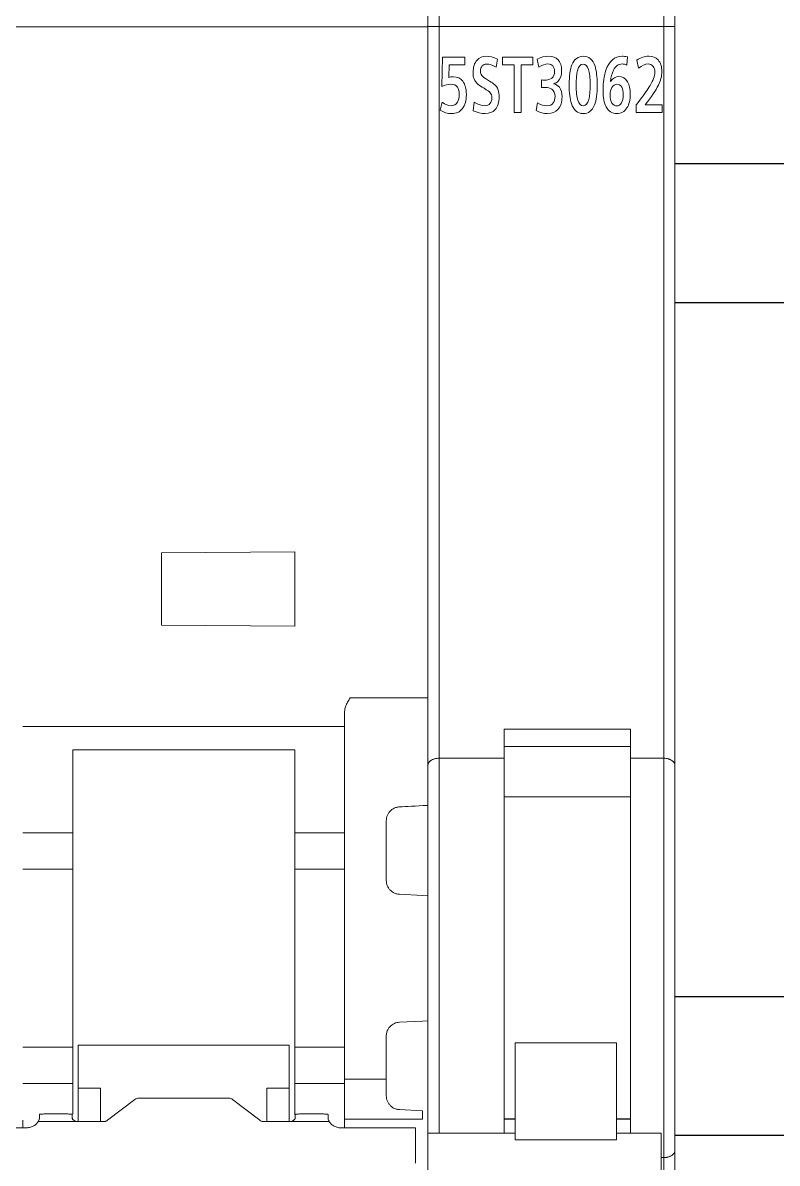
# Model space of a CAD drawing. Header units: millimetres. Extents: x 42222 to 59290, y 36233 to 38835.
# Drawn here: x 52210.99 to 52238.17, y 37395.43 to 37436.51 of the extents above; entities that cross this region are included whole.
import ezdxf

# ---------------------------------------------------------------- set-up
doc = ezdxf.new("R2010")
doc.units = ezdxf.units.MM
doc.set_wipeout_variables(frame=1)
doc.layers.add('004-PI-DIN Šina', color=3, linetype='Continuous')
doc.layers.add('SI-ORMAR-Oprema', color=30, linetype='Continuous', lineweight=5)

# ---------------------------------------------------------------- blocks, each defined once
blk = doc.blocks.new('*U138')
blk.add_lwpolyline([(540, -17.5), (540, 17.5), (0, 17.5), (0, -17.5)], close=True)
for points in [[(0, 12.5), (540, 12.5)], [(0, -12.5), (540, -12.5)]]:
    blk.add_lwpolyline(points)
blk = doc.blocks.new('5SY4206')
blk.add_wipeout([(27361.124, 37300.705), (27361.124, 37302.455), (27361.324, 37303.004), (27361.324, 37303.305), (27378.524, 37303.305), (27378.524, 37303.155), (27378.924, 37303.155), (27378.924, 37303.305), (27396.124, 37303.305), (27396.324, 37302.455), (27396.324, 37214.355), (27396.124, 37213.805), (27396.124, 37213.505), (27378.924, 37213.505), (27378.924, 37213.655), (27378.524, 37213.655), (27378.524, 37213.505), (27361.324, 37213.505), (27361.324, 37213.806), (27361.124, 37214.355)])
for p, q in [((27396.124, 37279.955), (27378.724, 37279.96)), ((27396.124, 37279.955), (27396.324, 37279.955)), ((27396.324, 37279.955), (27396.324, 37255.788)), ((27396.324, 37275.255), (27396.329, 37275.255)), ((27396.332, 37274.034), (27396.324, 37274.055)), ((27396.329, 37272.91), (27396.324, 37272.905)), ((27396.324, 37265.505), (27396.329, 37265.5)), ((27396.324, 37264.255), (27396.329, 37264.269)), ((27386.724, 37261.005), (27391.524, 37261.047)), ((27386.724, 37258.405), (27386.724, 37261.005)), ((27391.524, 37261.047), (27391.524, 37258.363)), ((27391.524, 37258.363), (27386.724, 37258.405)), ((27393.524, 37255.788), (27396.124, 37255.788)), ((27396.124, 37255.788), (27396.324, 37255.788)), ((27393.324, 37254.757), (27381.724, 37254.757)), ((27383.524, 37253.086), (27383.524, 37253.911)), ((27391.524, 37253.911), (27383.524, 37253.911)), ((27391.524, 37253.911), (27391.524, 37253.086)), ((27383.524, 37253.086), (27383.524, 37250.922)), ((27391.524, 37250.922), (27391.524, 37253.086)), ((27396.324, 37251.529), (27396.324, 37248.655)), ((27381.724, 37250.922), (27383.524, 37250.922)), ((27383.524, 37250.922), (27383.524, 37249.611)), ((27391.524, 37249.611), (27391.524, 37250.922)), ((27391.524, 37250.922), (27393.324, 37250.922)), ((27383.524, 37249.611), (27381.724, 37249.611)), ((27383.524, 37249.611), (27383.524, 37243.199)), ((27391.524, 37243.199), (27391.524, 37249.611)), ((27393.324, 37249.611), (27391.524, 37249.611)), ((27395.298, 37248.709), (27396.124, 37248.665)), ((27396.124, 37248.665), (27396.324, 37248.655)), ((27396.124, 37244.145), (27395.298, 37244.101)), ((27396.324, 37244.155), (27396.124, 37244.145)), ((27396.324, 37244.155), (27396.324, 37242.982)), ((27381.724, 37243.199), (27383.524, 37243.199)), ((27383.524, 37243.199), (27383.524, 37241.888)), ((27383.724, 37241.725), (27383.724, 37243.276)), ((27383.724, 37243.276), (27391.324, 37243.276)), ((27391.324, 37243.276), (27391.324, 37241.725)), ((27391.524, 37243.277), (27391.519, 37243.277)), ((27391.524, 37241.888), (27391.524, 37243.199)), ((27391.524, 37243.199), (27393.324, 37243.199)), ((27383.524, 37241.888), (27381.724, 37241.888)), ((27383.524, 37241.888), (27383.524, 37240.785)), ((27383.724, 37241.725), (27384.524, 37241.725)), ((27383.724, 37240.523), (27383.724, 37241.725)), ((27384.524, 37241.725), (27384.524, 37240.523)), ((27390.524, 37241.725), (27391.324, 37241.725)), ((27390.524, 37240.523), (27390.524, 37241.725)), ((27391.324, 37241.725), (27391.324, 37240.523)), ((27391.524, 37240.764), (27391.524, 37241.888)), ((27391.524, 37241.888), (27393.324, 37241.888)), ((27394.824, 37242.055), (27393.324, 37242.055)), ((27384.783, 37240.568), (27385.766, 37241.321)), ((27385.907, 37241.366), (27389.141, 37241.366)), ((27389.283, 37241.321), (27390.266, 37240.568)), ((27395.298, 37240.952), (27396.124, 37240.908)), ((27381.724, 37240.576), (27381.724, 37240.293)), ((27382.282, 37240.523), (27383.707, 37240.523)), ((27382.324, 37240.7), (27382.324, 37240.778)), ((27383.307, 37240.796), (27382.524, 37240.796)), ((27383.507, 37240.778), (27383.507, 37240.7)), ((27384.641, 37240.523), (27383.707, 37240.523)), ((27391.341, 37240.523), (27390.407, 37240.523)), ((27392.766, 37240.523), (27391.341, 37240.523)), ((27391.541, 37240.7), (27391.541, 37240.778)), ((27392.525, 37240.796), (27391.741, 37240.796)), ((27392.725, 37240.778), (27392.725, 37240.7)), ((27393.324, 37240.305), (27393.324, 37240.728)), ((27396.124, 37240.608), (27393.324, 37240.608)), ((27375.625, 37240.293), (27381.824, 37240.293)), ((27393.225, 37240.293), (27395.874, 37240.293)), ((27395.874, 37240.293), (27395.874, 37239.68))]:
    blk.add_line(p, q)
for points, knots in [([(27396.324, 37280.105), (27396.324, 37280.104), (27396.324, 37280.102), (27396.324, 37280.086), (27396.324, 37280.058), (27396.324, 37280.014), (27396.324, 37279.975), (27396.324, 37279.955)], [0, 0, 0, 0, 0.169382, 0.332374, 0.500748, 0.7482, 1, 1, 1, 1]), ([(27393.324, 37255.298), (27393.325, 37255.319), (27393.327, 37255.362), (27393.342, 37255.429), (27393.363, 37255.495), (27393.393, 37255.562), (27393.444, 37255.661), (27393.491, 37255.735), (27393.524, 37255.788)], [0, 0, 0, 0, 0.117336, 0.242611, 0.377617, 0.505972, 0.652001, 1, 1, 1, 1]), ([(27396.324, 37255.788), (27396.324, 37255.756), (27396.324, 37255.691), (27396.324, 37255.596), (27396.324, 37255.501), (27396.324, 37255.374), (27396.324, 37255.217), (27396.324, 37255.041), (27396.324, 37254.881), (27396.324, 37254.744), (27396.324, 37254.629), (27396.324, 37254.574), (27396.324, 37254.546)], [0, 0, 0, 0, 0.061391, 0.122427, 0.18342, 0.24468, 0.372209, 0.500076, 0.627605, 0.755472, 0.877481, 1, 1, 1, 1]), ([(27393.324, 37255.144), (27393.324, 37255.154), (27393.324, 37255.173), (27393.324, 37255.209), (27393.324, 37255.25), (27393.324, 37255.282), (27393.324, 37255.298)], [0, 0, 0, 0, 0.251193, 0.5, 0.748807, 1, 1, 1, 1]), ([(27393.324, 37252.082), (27393.324, 37252.166), (27393.324, 37252.332), (27393.324, 37252.574), (27393.324, 37252.808), (27393.324, 37253.036), (27393.324, 37253.256), (27393.324, 37253.469), (27393.324, 37253.674), (27393.324, 37253.938), (27393.324, 37254.248), (27393.324, 37254.584), (27393.324, 37254.887), (27393.324, 37255.058), (27393.324, 37255.144)], [0, 0, 0, 0, 0.062754, 0.125301, 0.187708, 0.250043, 0.312375, 0.374772, 0.437302, 0.500033, 0.625237, 0.749935, 0.874674, 1, 1, 1, 1]), ([(27396.324, 37254.546), (27396.324, 37254.509), (27396.324, 37254.436), (27396.324, 37254.316), (27396.324, 37254.189), (27396.324, 37254.055), (27396.324, 37253.914), (27396.324, 37253.765), (27396.324, 37253.609), (27396.324, 37253.391), (27396.324, 37253.102), (27396.324, 37252.73), (27396.324, 37252.335), (27396.324, 37252.052), (27396.324, 37251.911)], [0, 0, 0, 0, 0.062728, 0.125272, 0.18769, 0.250045, 0.312396, 0.374803, 0.437328, 0.500029, 0.625194, 0.749922, 0.874696, 1, 1, 1, 1]), ([(27393.324, 37250.689), (27393.324, 37250.76), (27393.324, 37250.902), (27393.324, 37251.11), (27393.324, 37251.314), (27393.324, 37251.513), (27393.324, 37251.708), (27393.324, 37251.898), (27393.324, 37252.021), (27393.324, 37252.082)], [0, 0, 0, 0, 0.143512, 0.28637, 0.428834, 0.571166, 0.71363, 0.856488, 1, 1, 1, 1]), ([(27395.298, 37251.858), (27395.28, 37251.857), (27395.242, 37251.854), (27395.186, 37251.841), (27395.131, 37251.821), (27395.076, 37251.795), (27395.024, 37251.76), (27394.969, 37251.713), (27394.911, 37251.647), (27394.863, 37251.56), (27394.83, 37251.46), (27394.826, 37251.393), (27394.824, 37251.359)], [0, 0, 0, 0, 0.067869, 0.138425, 0.211987, 0.288836, 0.369219, 0.453352, 0.573685, 0.721104, 0.860335, 1, 1, 1, 1]), ([(27394.824, 37251.359), (27394.824, 37251.293), (27394.824, 37251.162), (27394.824, 37250.961), (27394.824, 37250.824), (27394.824, 37250.755)], [0, 0, 0, 0, 0.333419, 0.666581, 1, 1, 1, 1]), ([(27394.824, 37250.755), (27394.824, 37250.654), (27394.824, 37250.451), (27394.824, 37250.143), (27394.824, 37249.834), (27394.824, 37249.522), (27394.824, 37249.313), (27394.824, 37249.208)], [0, 0, 0, 0, 0.200123, 0.400061, 0.599939, 0.799877, 1, 1, 1, 1]), ([(27393.324, 37242.121), (27393.324, 37242.235), (27393.324, 37242.463), (27393.324, 37242.809), (27393.324, 37243.157), (27393.324, 37243.507), (27393.324, 37243.86), (27393.324, 37244.457), (27393.324, 37245.305), (27393.324, 37246.405), (27393.324, 37247.505), (27393.324, 37248.472), (27393.324, 37249.303), (27393.324, 37250.003), (27393.324, 37250.46), (27393.324, 37250.689)], [0, 0, 0, 0, 0.041431, 0.082793, 0.124119, 0.165441, 0.206793, 0.248207, 0.374079, 0.500012, 0.625883, 0.751817, 0.834548, 0.917188, 1, 1, 1, 1]), ([(27395.298, 37248.709), (27395.277, 37248.71), (27395.235, 37248.714), (27395.174, 37248.73), (27395.106, 37248.756), (27395.033, 37248.798), (27394.961, 37248.86), (27394.901, 37248.935), (27394.858, 37249.02), (27394.829, 37249.112), (27394.826, 37249.176), (27394.824, 37249.208)], [0, 0, 0, 0, 0.082209, 0.16366, 0.245689, 0.369303, 0.493372, 0.618767, 0.744744, 0.872104, 1, 1, 1, 1]), ([(27396.324, 37248.655), (27396.324, 37248.549), (27396.324, 37248.336), (27396.324, 37248.016), (27396.324, 37247.696), (27396.324, 37247.374), (27396.324, 37247.052), (27396.324, 37246.729), (27396.324, 37246.324), (27396.324, 37245.839), (27396.324, 37245.275), (27396.324, 37244.713), (27396.324, 37244.341), (27396.324, 37244.155)], [0, 0, 0, 0, 0.071572, 0.143012, 0.214372, 0.285701, 0.357051, 0.428472, 0.500015, 0.625079, 0.749917, 0.8748, 1, 1, 1, 1]), ([(27394.824, 37243.602), (27394.825, 37243.623), (27394.827, 37243.666), (27394.839, 37243.729), (27394.863, 37243.799), (27394.902, 37243.875), (27394.961, 37243.95), (27395.033, 37244.012), (27395.115, 37244.059), (27395.204, 37244.091), (27395.267, 37244.098), (27395.298, 37244.101)], [0, 0, 0, 0, 0.085573, 0.170275, 0.255463, 0.381339, 0.506835, 0.630803, 0.754517, 0.877108, 1, 1, 1, 1]), ([(27394.824, 37243.602), (27394.824, 37243.497), (27394.824, 37243.288), (27394.824, 37242.976), (27394.824, 37242.667), (27394.824, 37242.359), (27394.824, 37242.156), (27394.824, 37242.055)], [0, 0, 0, 0, 0.200123, 0.400061, 0.599939, 0.799877, 1, 1, 1, 1]), ([(27396.324, 37243.005), (27396.324, 37242.991), (27396.324, 37242.963), (27396.324, 37242.74), (27396.324, 37242.392), (27396.324, 37241.935), (27396.324, 37241.553), (27396.324, 37241.281)], [0, 0, 0, 0, 0.201961, 0.403921, 0.605881, 0.807842, 1, 1, 1, 1]), ([(27393.324, 37240.728), (27393.324, 37240.789), (27393.324, 37240.912), (27393.324, 37241.102), (27393.324, 37241.297), (27393.324, 37241.496), (27393.324, 37241.7), (27393.324, 37241.908), (27393.324, 37242.05), (27393.324, 37242.121)], [0, 0, 0, 0, 0.143512, 0.28637, 0.428834, 0.571166, 0.71363, 0.856488, 1, 1, 1, 1]), ([(27394.824, 37242.055), (27394.824, 37241.986), (27394.824, 37241.849), (27394.824, 37241.648), (27394.824, 37241.517), (27394.824, 37241.451)], [0, 0, 0, 0, 0.333419, 0.666581, 1, 1, 1, 1]), ([(27395.298, 37240.952), (27395.279, 37240.953), (27395.24, 37240.957), (27395.184, 37240.97), (27395.118, 37240.993), (27395.046, 37241.032), (27394.972, 37241.092), (27394.909, 37241.166), (27394.862, 37241.253), (27394.83, 37241.349), (27394.826, 37241.417), (27394.824, 37241.451)], [0, 0, 0, 0, 0.070997, 0.142096, 0.214572, 0.332081, 0.453288, 0.585757, 0.721078, 0.860541, 1, 1, 1, 1]), ([(27396.324, 37240.899), (27396.324, 37240.828), (27396.324, 37240.685), (27396.324, 37240.479), (27396.324, 37240.278), (27396.324, 37240.083), (27396.324, 37239.894), (27396.324, 37239.711), (27396.324, 37239.535), (27396.324, 37239.308), (27396.324, 37239.042), (27396.324, 37238.751), (27396.324, 37238.488), (27396.324, 37238.339), (27396.324, 37238.264)], [0, 0, 0, 0, 0.062728, 0.125272, 0.18769, 0.250045, 0.312396, 0.374803, 0.437328, 0.500029, 0.625194, 0.749922, 0.874696, 1, 1, 1, 1]), ([(27382.282, 37240.523), (27382.271, 37240.506), (27382.25, 37240.473), (27382.207, 37240.428), (27382.157, 37240.388), (27382.08, 37240.344), (27381.969, 37240.302), (27381.873, 37240.296), (27381.824, 37240.293)], [0, 0, 0, 0, 0.126929, 0.250928, 0.374602, 0.500576, 0.748126, 1, 1, 1, 1]), ([(27382.324, 37240.649), (27382.323, 37240.641), (27382.323, 37240.624), (27382.314, 37240.593), (27382.302, 37240.559), (27382.289, 37240.535), (27382.282, 37240.523)], [0, 0, 0, 0, 0.256458, 0.506841, 0.753776, 1, 1, 1, 1]), ([(27382.324, 37240.778), (27382.324, 37240.783), (27382.346, 37240.787), (27382.42, 37240.794), (27382.472, 37240.796), (27382.524, 37240.796)], [0, 0, 0, 0, 0.5, 0.5, 1, 1, 1, 1]), ([(27383.507, 37240.778), (27383.506, 37240.779), (27383.505, 37240.782), (27383.493, 37240.785), (27383.475, 37240.788), (27383.442, 37240.791), (27383.386, 37240.795), (27383.334, 37240.795), (27383.307, 37240.796)], [0, 0, 0, 0, 0.128148, 0.251094, 0.373747, 0.501054, 0.748354, 1, 1, 1, 1]), ([(27383.707, 37240.523), (27383.694, 37240.524), (27383.667, 37240.525), (27383.628, 37240.534), (27383.594, 37240.548), (27383.554, 37240.572), (27383.515, 37240.61), (27383.51, 37240.636), (27383.507, 37240.649)], [0, 0, 0, 0, 0.128818, 0.251822, 0.37424, 0.501366, 0.746636, 1, 1, 1, 1]), ([(27384.783, 37240.568), (27384.773, 37240.561), (27384.753, 37240.548), (27384.718, 37240.534), (27384.681, 37240.525), (27384.655, 37240.524), (27384.641, 37240.523)], [0, 0, 0, 0, 0.25487, 0.5, 0.74513, 1, 1, 1, 1]), ([(27390.407, 37240.523), (27390.394, 37240.524), (27390.368, 37240.525), (27390.33, 37240.534), (27390.295, 37240.548), (27390.276, 37240.561), (27390.266, 37240.568)], [0, 0, 0, 0, 0.25487, 0.5, 0.74513, 1, 1, 1, 1]), ([(27391.541, 37240.649), (27391.541, 37240.643), (27391.539, 37240.63), (27391.528, 37240.609), (27391.51, 37240.587), (27391.477, 37240.56), (27391.422, 37240.53), (27391.368, 37240.525), (27391.341, 37240.523)], [0, 0, 0, 0, 0.130698, 0.254597, 0.376443, 0.501216, 0.749391, 1, 1, 1, 1]), ([(27391.541, 37240.778), (27391.541, 37240.783), (27391.563, 37240.787), (27391.637, 37240.794), (27391.689, 37240.796), (27391.741, 37240.796)], [0, 0, 0, 0, 0.5, 0.5, 1, 1, 1, 1]), ([(27392.725, 37240.778), (27392.724, 37240.779), (27392.722, 37240.782), (27392.711, 37240.785), (27392.692, 37240.788), (27392.659, 37240.791), (27392.604, 37240.795), (27392.551, 37240.795), (27392.525, 37240.796)], [0, 0, 0, 0, 0.128148, 0.251094, 0.373747, 0.501054, 0.748354, 1, 1, 1, 1]), ([(27392.766, 37240.523), (27392.76, 37240.535), (27392.747, 37240.559), (27392.734, 37240.593), (27392.726, 37240.624), (27392.725, 37240.641), (27392.725, 37240.649)], [0, 0, 0, 0, 0.246224, 0.493159, 0.743542, 1, 1, 1, 1]), ([(27393.225, 37240.293), (27393.2, 37240.294), (27393.152, 37240.296), (27393.081, 37240.308), (27393.013, 37240.328), (27392.929, 37240.363), (27392.835, 37240.425), (27392.789, 37240.49), (27392.766, 37240.523)], [0, 0, 0, 0, 0.126929, 0.250928, 0.374602, 0.500576, 0.748126, 1, 1, 1, 1])]:
    blk.add_open_spline(points, degree=3, knots=knots)
for points in [[(27395.298, 37251.858), (27395.573, 37251.873), (27395.849, 37251.887), (27396.324, 37251.911)], [(27396.324, 37251.529), (27396.324, 37251.759), (27396.324, 37251.896), (27396.324, 37251.911)], [(27385.766, 37241.321), (27385.803, 37241.349), (27385.855, 37241.366), (27385.907, 37241.366)], [(27389.141, 37241.366), (27389.194, 37241.366), (27389.246, 37241.349), (27389.283, 37241.321)], [(27396.324, 37240.899), (27396.324, 37240.914), (27396.324, 37241.051), (27396.324, 37241.281)], [(27396.124, 37240.608), (27396.124, 37240.706), (27396.124, 37240.806), (27396.124, 37240.908)], [(27382.324, 37240.7), (27382.324, 37240.694), (27382.324, 37240.677), (27382.324, 37240.649)], [(27383.507, 37240.649), (27383.507, 37240.677), (27383.507, 37240.694), (27383.507, 37240.7)], [(27391.541, 37240.7), (27391.541, 37240.694), (27391.541, 37240.677), (27391.541, 37240.649)], [(27392.725, 37240.649), (27392.725, 37240.677), (27392.725, 37240.694), (27392.725, 37240.7)], [(27395.874, 37239.023), (27395.874, 37239.258), (27395.874, 37239.5), (27395.874, 37239.68)]]:
    blk.add_open_spline(points, degree=3)
blk = doc.blocks.new('5ST3062')
blk.add_wipeout([(57363.241, 48570.044), (57363.241, 48570.644), (57363.241, 48570.644), (57363.27, 48570.792), (57363.352, 48570.92), (57363.491, 48571.014), (57363.641, 48571.044), (57371.741, 48571.044), (57371.896, 48571.013), (57372.025, 48570.926), (57372.039, 48570.911), (57372.108, 48570.803), (57372.141, 48570.644), (57372.141, 48482.244), (57372.141, 48481.644), (57372.111, 48481.49), (57372.021, 48481.357), (57371.898, 48481.276), (57371.741, 48481.244), (57363.641, 48481.244), (57363.492, 48481.273), (57363.366, 48481.353), (57363.27, 48481.496), (57363.241, 48481.644)])
at = {"linetype": 'Continuous', "lineweight": 5}
for p, q in [((57363.641, 48547.694), (57363.641, 48548.694)), ((57371.741, 48547.694), (57371.741, 48548.694)), ((57363.241, 48547.694), (57363.241, 48548.294)), ((57372.141, 48548.294), (57372.141, 48547.694)), ((57363.241, 48521.083), (57363.241, 48547.694)), ((57363.641, 48547.694), (57363.241, 48547.694)), ((57363.641, 48521.337), (57363.641, 48547.694)), ((57371.741, 48547.694), (57363.641, 48547.694)), ((57372.141, 48547.694), (57371.741, 48547.694)), ((57371.741, 48521.337), (57371.741, 48547.694)), ((57372.141, 48547.694), (57372.141, 48521.083)), ((57363.74, 48545.535), (57363.764, 48546.594)), ((57363.764, 48546.594), (57364.575, 48546.594)), ((57364.575, 48546.594), (57364.575, 48546.311)), ((57365.751, 48546.526), (57365.701, 48546.228)), ((57365.93, 48546.311), (57365.93, 48546.594)), ((57365.93, 48546.594), (57367.023, 48546.594)), ((57367.023, 48546.594), (57367.023, 48546.311)), ((57367.233, 48546.237), (57367.184, 48546.519)), ((57370.435, 48546.604), (57370.414, 48546.31)), ((57370.828, 48546.196), (57370.767, 48546.487)), ((57364.005, 48546.311), (57363.994, 48545.865)), ((57364.575, 48546.311), (57364.005, 48546.311)), ((57366.348, 48546.311), (57365.93, 48546.311)), ((57366.348, 48544.594), (57366.348, 48546.311)), ((57367.023, 48546.311), (57366.599, 48546.311)), ((57366.599, 48546.311), (57366.599, 48544.594)), ((57367.335, 48545.498), (57367.335, 48545.771)), ((57363.683, 48544.684), (57363.751, 48544.972)), ((57364.874, 48544.664), (57364.909, 48544.969)), ((57367.141, 48544.666), (57367.193, 48544.952)), ((57370.743, 48544.594), (57370.743, 48544.872)), ((57371.074, 48544.876), (57371.683, 48544.876)), ((57371.683, 48544.876), (57371.683, 48544.594)), ((57366.599, 48544.594), (57366.348, 48544.594)), ((57371.683, 48544.594), (57370.743, 48544.594)), ((57365.991, 48521.337), (57365.991, 48522.379)), ((57370.541, 48522.379), (57365.991, 48522.379)), ((57370.541, 48522.379), (57370.541, 48521.337)), ((57370.541, 48521.763), (57365.991, 48521.763)), ((57363.241, 48507.833), (57363.241, 48521.083)), ((57365.991, 48521.337), (57363.641, 48521.337)), ((57363.641, 48521.337), (57363.641, 48507.833)), ((57365.991, 48521.337), (57365.991, 48507.833)), ((57371.741, 48521.337), (57370.541, 48521.337)), ((57370.541, 48507.833), (57370.541, 48521.337)), ((57371.741, 48506.95), (57371.741, 48521.337)), ((57372.141, 48521.083), (57372.141, 48507.205)), ((57370.541, 48519.95), (57365.991, 48519.95)), ((57370.541, 48519.944), (57365.992, 48519.944)), ((57368.641, 48519.95), (57368.641, 48519.944)), ((57366.391, 48511.085), (57366.391, 48507.587)), ((57370.041, 48511.085), (57366.391, 48511.085)), ((57370.041, 48511.085), (57370.041, 48507.587)), ((57366.392, 48508.338), (57365.991, 48508.338)), ((57365.992, 48508.344), (57366.392, 48508.344)), ((57370.041, 48508.344), (57370.541, 48508.344)), ((57370.541, 48508.338), (57370.041, 48508.338)), ((57363.241, 48482.244), (57363.241, 48507.833)), ((57366.391, 48507.833), (57363.241, 48507.833)), ((57370.041, 48507.587), (57366.391, 48507.587)), ((57371.641, 48507.833), (57370.041, 48507.833)), ((57371.641, 48507.833), (57371.641, 48503.433)), ((57372.141, 48507.205), (57372.141, 48504.594)), ((57371.741, 48506.95), (57371.641, 48506.95)), ((57371.741, 48504.594), (57371.741, 48506.95))]:
    blk.add_line(p, q, dxfattribs=at)
for points, knots in [([(57364.904, 48545.812), (57364.88, 48545.877), (57364.869, 48545.952), (57364.869, 48546.23), (57364.918, 48546.38), (57365.096, 48546.58), (57365.208, 48546.626), (57365.468, 48546.626), (57365.601, 48546.593), (57365.751, 48546.526)], [0, 0, 0, 0, 0.147499, 0.147499, 0.478915, 0.478915, 0.764253, 0.764253, 1, 1, 1, 1]), ([(57367.184, 48546.519), (57367.316, 48546.59), (57367.452, 48546.626), (57367.737, 48546.626), (57367.85, 48546.582), (57368.017, 48546.406), (57368.06, 48546.277), (57368.06, 48545.94), (57368.018, 48545.812), (57367.932, 48545.725)], [0, 0, 0, 0, 0.239001, 0.239001, 0.484461, 0.484461, 0.74061, 0.74061, 1, 1, 1, 1]), ([(57368.412, 48544.919), (57368.358, 48545.082), (57368.332, 48545.306), (57368.332, 48545.914), (57368.364, 48546.154), (57368.515, 48546.523), (57368.653, 48546.626), (57369.041, 48546.626), (57369.181, 48546.505), (57369.316, 48546.106), (57369.342, 48545.882), (57369.342, 48545.275), (57369.31, 48545.035), (57369.159, 48544.665), (57369.023, 48544.561), (57368.635, 48544.561), (57368.491, 48544.682), (57368.412, 48544.919)], [0, 0, 0, 0, 0.102607, 0.102607, 0.215344, 0.215344, 0.359602, 0.359602, 0.508449, 0.508449, 0.605424, 0.605424, 0.712738, 0.712738, 0.850747, 0.850747, 1, 1, 1, 1]), ([(57369.826, 48545.721), (57369.905, 48545.836), (57370.004, 48545.894), (57370.257, 48545.894), (57370.361, 48545.829), (57370.502, 48545.592), (57370.534, 48545.445), (57370.534, 48545.052), (57370.493, 48544.886), (57370.324, 48544.628), (57370.202, 48544.561), (57369.875, 48544.561), (57369.748, 48544.64), (57369.591, 48544.94), (57369.553, 48545.141), (57369.553, 48545.679), (57369.588, 48545.92), (57369.77, 48546.459), (57369.966, 48546.626), (57370.292, 48546.626), (57370.355, 48546.619), (57370.435, 48546.604)], [0, 0, 0, 0, 0.089461, 0.089461, 0.19129, 0.19129, 0.276772, 0.276772, 0.371724, 0.371724, 0.473605, 0.473605, 0.585698, 0.585698, 0.686027, 0.686027, 0.793303, 0.793303, 0.969646, 0.969646, 1, 1, 1, 1]), ([(57370.767, 48546.487), (57370.91, 48546.58), (57371.054, 48546.626), (57371.342, 48546.626), (57371.454, 48546.582), (57371.627, 48546.394), (57371.672, 48546.254), (57371.672, 48545.908), (57371.629, 48545.744), (57371.454, 48545.398), (57371.297, 48545.164), (57371.074, 48544.876)], [0, 0, 0, 0, 0.197997, 0.197997, 0.390323, 0.390323, 0.600635, 0.600635, 0.791326, 0.791326, 1, 1, 1, 1]), ([(57365.195, 48546.276), (57365.153, 48546.229), (57365.131, 48546.167), (57365.131, 48546.026), (57365.149, 48545.972), (57365.185, 48545.928)], [0, 0, 0, 0, 0.539326, 0.539326, 1, 1, 1, 1]), ([(57365.701, 48546.228), (57365.568, 48546.305), (57365.454, 48546.344), (57365.29, 48546.344), (57365.236, 48546.322), (57365.195, 48546.276)], [0, 0, 0, 0, 0.576744, 0.576744, 1, 1, 1, 1]), ([(57367.743, 48546.275), (57367.701, 48546.323), (57367.64, 48546.347), (57367.47, 48546.347), (57367.36, 48546.31), (57367.233, 48546.237)], [0, 0, 0, 0, 0.463252, 0.463252, 1, 1, 1, 1]), ([(57367.335, 48545.771), (57367.371, 48545.766), (57367.403, 48545.764), (57367.556, 48545.764), (57367.648, 48545.789), (57367.773, 48545.898), (57367.807, 48545.976), (57367.807, 48546.16), (57367.786, 48546.226), (57367.743, 48546.275)], [0, 0, 0, 0, 0.066415, 0.066415, 0.367554, 0.367554, 0.712028, 0.712028, 1, 1, 1, 1]), ([(57369.039, 48545.071), (57369.072, 48545.19), (57369.088, 48545.363), (57369.088, 48545.848), (57369.069, 48546.032), (57368.988, 48546.279), (57368.922, 48546.344), (57368.741, 48546.344), (57368.674, 48546.267), (57368.601, 48545.999), (57368.585, 48545.826), (57368.585, 48545.34), (57368.604, 48545.155), (57368.686, 48544.909), (57368.751, 48544.844), (57368.931, 48544.844), (57368.998, 48544.921), (57369.039, 48545.071)], [0, 0, 0, 0, 0.111532, 0.111532, 0.232718, 0.232718, 0.368116, 0.368116, 0.509326, 0.509326, 0.615302, 0.615302, 0.730693, 0.730693, 0.859368, 0.859368, 1, 1, 1, 1]), ([(57370.414, 48546.31), (57370.347, 48546.335), (57370.291, 48546.347), (57370.107, 48546.347), (57369.998, 48546.271), (57369.87, 48546.01), (57369.838, 48545.877), (57369.826, 48545.721)], [0, 0, 0, 0, 0.154498, 0.154498, 0.648893, 0.648893, 1, 1, 1, 1]), ([(57370.743, 48544.872), (57370.933, 48545.115), (57371.077, 48545.313), (57371.277, 48545.62), (57371.343, 48545.739), (57371.403, 48545.903), (57371.418, 48545.98), (57371.418, 48546.14), (57371.397, 48546.209), (57371.354, 48546.261)], [0, 0, 0, 0, 0.241599, 0.241599, 0.48433, 0.48433, 0.720892, 0.720892, 1, 1, 1, 1]), ([(57371.354, 48546.261), (57371.306, 48546.318), (57371.246, 48546.347), (57371.073, 48546.347), (57370.958, 48546.297), (57370.828, 48546.196)], [0, 0, 0, 0, 0.421978, 0.421978, 1, 1, 1, 1]), ([(57363.994, 48545.865), (57364.046, 48545.88), (57364.098, 48545.886), (57364.3, 48545.886), (57364.417, 48545.832), (57364.584, 48545.609), (57364.626, 48545.45), (57364.626, 48545.031), (57364.578, 48544.86), (57364.391, 48544.619), (57364.264, 48544.561), (57363.947, 48544.561), (57363.808, 48544.602), (57363.683, 48544.684)], [0, 0, 0, 0, 0.060999, 0.060999, 0.245846, 0.245846, 0.438646, 0.438646, 0.644032, 0.644032, 0.829922, 0.829922, 1, 1, 1, 1]), ([(57365.185, 48545.928), (57365.22, 48545.886), (57365.287, 48545.835), (57365.496, 48545.715), (57365.57, 48545.669), (57365.689, 48545.571), (57365.744, 48545.496), (57365.798, 48545.338), (57365.81, 48545.255), (57365.81, 48544.963), (57365.761, 48544.81), (57365.575, 48544.608), (57365.455, 48544.561), (57365.161, 48544.561), (57365.018, 48544.595), (57364.874, 48544.664)], [0, 0, 0, 0, 0.06591, 0.06591, 0.134283, 0.134283, 0.266631, 0.266631, 0.375393, 0.375393, 0.604525, 0.604525, 0.8097, 0.8097, 1, 1, 1, 1]), ([(57363.751, 48544.972), (57363.865, 48544.884), (57363.972, 48544.841), (57364.174, 48544.841), (57364.249, 48544.884), (57364.349, 48545.045), (57364.373, 48545.139), (57364.373, 48545.36), (57364.349, 48545.446), (57364.251, 48545.581), (57364.174, 48545.617), (57363.975, 48545.617), (57363.866, 48545.59), (57363.74, 48545.535)], [0, 0, 0, 0, 0.183777, 0.183777, 0.364802, 0.364802, 0.526509, 0.526509, 0.682114, 0.682114, 0.849904, 0.849904, 1, 1, 1, 1]), ([(57364.909, 48544.969), (57365.062, 48544.885), (57365.191, 48544.844), (57365.379, 48544.844), (57365.441, 48544.873), (57365.525, 48544.984), (57365.545, 48545.052), (57365.545, 48545.209), (57365.527, 48545.268), (57365.49, 48545.311)], [0, 0, 0, 0, 0.317436, 0.317436, 0.566113, 0.566113, 0.793249, 0.793249, 1, 1, 1, 1]), ([(57365.49, 48545.311), (57365.457, 48545.349), (57365.383, 48545.402), (57365.162, 48545.532), (57365.092, 48545.577), (57365.058, 48545.606)], [0, 0, 0, 0, 0.523034, 0.523034, 1, 1, 1, 1]), ([(57367.766, 48545.635), (57367.862, 48545.615), (57367.933, 48545.574), (57368.044, 48545.426), (57368.075, 48545.311), (57368.075, 48544.972), (57368.026, 48544.82), (57367.84, 48544.61), (57367.715, 48544.56), (57367.408, 48544.56), (57367.271, 48544.595), (57367.141, 48544.666)], [0, 0, 0, 0, 0.141634, 0.141634, 0.328912, 0.328912, 0.577481, 0.577481, 0.802092, 0.802092, 1, 1, 1, 1]), ([(57367.193, 48544.952), (57367.309, 48544.877), (57367.423, 48544.839), (57367.637, 48544.839), (57367.711, 48544.875), (57367.801, 48545.009), (57367.822, 48545.085), (57367.822, 48545.297), (57367.784, 48545.385), (57367.653, 48545.483), (57367.567, 48545.504), (57367.424, 48545.504), (57367.384, 48545.502), (57367.335, 48545.498)], [0, 0, 0, 0, 0.211724, 0.211724, 0.403351, 0.403351, 0.56896, 0.56896, 0.788487, 0.788487, 0.955678, 0.955678, 1, 1, 1, 1]), ([(57369.872, 48545.502), (57369.831, 48545.432), (57369.81, 48545.34), (57369.81, 48545.106), (57369.832, 48545.01), (57369.875, 48544.941)], [0, 0, 0, 0, 0.4819, 0.4819, 1, 1, 1, 1]), ([(57369.875, 48544.941), (57369.92, 48544.871), (57369.977, 48544.835), (57370.119, 48544.835), (57370.177, 48544.872), (57370.261, 48545.018), (57370.282, 48545.113), (57370.282, 48545.348), (57370.263, 48545.439), (57370.184, 48545.581), (57370.126, 48545.619), (57369.978, 48545.619), (57369.919, 48545.579), (57369.872, 48545.502)], [0, 0, 0, 0, 0.167151, 0.167151, 0.337013, 0.337013, 0.499217, 0.499217, 0.654961, 0.654961, 0.829259, 0.829259, 1, 1, 1, 1]), ([(57363.241, 48521.083), (57363.241, 48521.087), (57363.242, 48521.09), (57363.242, 48521.098), (57363.243, 48521.11), (57363.246, 48521.121), (57363.252, 48521.144), (57363.259, 48521.159), (57363.272, 48521.182), (57363.277, 48521.189), (57363.288, 48521.203), (57363.3, 48521.217), (57363.314, 48521.23), (57363.33, 48521.243), (57363.338, 48521.25), (57363.364, 48521.268), (57363.384, 48521.279), (57363.416, 48521.294), (57363.428, 48521.299), (57363.452, 48521.307), (57363.476, 48521.315), (57363.502, 48521.322), (57363.522, 48521.326), (57363.529, 48521.327), (57363.543, 48521.33), (57363.55, 48521.331), (57363.584, 48521.335), (57363.613, 48521.337), (57363.641, 48521.337)], [0, 0, 0, 0, 0.03125, 0.03125, 0.0625, 0.125, 0.125, 0.25, 0.25, 0.3125, 0.3125, 0.375, 0.4375, 0.4375, 0.5, 0.5, 0.625, 0.625, 0.6875, 0.6875, 0.75, 0.8125, 0.8125, 0.84375, 0.84375, 0.875, 0.875, 1, 1, 1, 1]), ([(57371.741, 48521.337), (57371.77, 48521.337), (57371.799, 48521.335), (57371.833, 48521.331), (57371.84, 48521.33), (57371.854, 48521.327), (57371.861, 48521.326), (57371.881, 48521.322), (57371.907, 48521.315), (57371.931, 48521.307), (57371.955, 48521.299), (57371.966, 48521.294), (57371.999, 48521.279), (57372.019, 48521.268), (57372.045, 48521.25), (57372.053, 48521.243), (57372.069, 48521.23), (57372.083, 48521.217), (57372.095, 48521.203), (57372.106, 48521.189), (57372.111, 48521.182), (57372.124, 48521.159), (57372.131, 48521.144), (57372.137, 48521.121), (57372.14, 48521.11), (57372.141, 48521.098), (57372.141, 48521.09), (57372.141, 48521.087), (57372.141, 48521.083)], [0, 0, 0, 0, 0.125, 0.125, 0.15625, 0.15625, 0.1875, 0.1875, 0.25, 0.3125, 0.3125, 0.375, 0.375, 0.5, 0.5, 0.5625, 0.5625, 0.625, 0.6875, 0.6875, 0.75, 0.75, 0.875, 0.875, 0.9375, 0.96875, 0.96875, 1, 1, 1, 1]), ([(57371.741, 48506.95), (57371.77, 48506.95), (57371.799, 48506.952), (57371.833, 48506.957), (57371.84, 48506.958), (57371.854, 48506.96), (57371.861, 48506.961), (57371.881, 48506.965), (57371.907, 48506.972), (57371.931, 48506.98), (57371.955, 48506.988), (57371.966, 48506.993), (57371.999, 48507.008), (57372.019, 48507.019), (57372.045, 48507.038), (57372.053, 48507.044), (57372.069, 48507.057), (57372.083, 48507.07), (57372.095, 48507.084), (57372.106, 48507.098), (57372.111, 48507.106), (57372.124, 48507.128), (57372.131, 48507.143), (57372.137, 48507.166), (57372.14, 48507.177), (57372.141, 48507.189), (57372.141, 48507.197), (57372.141, 48507.201), (57372.141, 48507.205)], [0, 0, 0, 0, 0.125, 0.125, 0.15625, 0.15625, 0.1875, 0.1875, 0.25, 0.3125, 0.3125, 0.375, 0.375, 0.5, 0.5, 0.5625, 0.5625, 0.625, 0.6875, 0.6875, 0.75, 0.75, 0.875, 0.875, 0.9375, 0.96875, 0.96875, 1, 1, 1, 1])]:
    blk.add_open_spline(points, degree=3, knots=knots, dxfattribs=at)
for points in [[(57365.058, 48545.606), (57364.985, 48545.665), (57364.933, 48545.734), (57364.904, 48545.812)], [(57367.932, 48545.725), (57367.892, 48545.683), (57367.837, 48545.653), (57367.766, 48545.635)]]:
    blk.add_open_spline(points, degree=3, dxfattribs=at)
blk = doc.blocks.new('*U162')
at = {"ltscale": 0.25}
blk.add_blockref('5SY4206', (-27383.172, -37258.411), dxfattribs=at)
blk.add_blockref('5ST3062', (-57350.089, -48526.137), dxfattribs=at)
blk = doc.blocks.new('*U161')
at = {"layer": 'SI-ORMAR-Oprema', "color": 0, "linetype": 'ByBlock', "lineweight": -2, "transparency": 16777216}
blk.add_blockref('*U162', (0, 0), dxfattribs=at)

msp = doc.modelspace()

# ---------------------------------------------------------------- block references
at = {"layer": '004-PI-DIN Šina'}
msp.add_blockref('*U138', (52034.62, 37413.936), dxfattribs=at)

# ---------------------------------------------------------------- next in the draw order: block references
at = {"layer": 'SI-ORMAR-Oprema'}
msp.add_blockref('*U161', (52212.435, 37414.818), dxfattribs=at)

doc.saveas('drawing.dxf')
